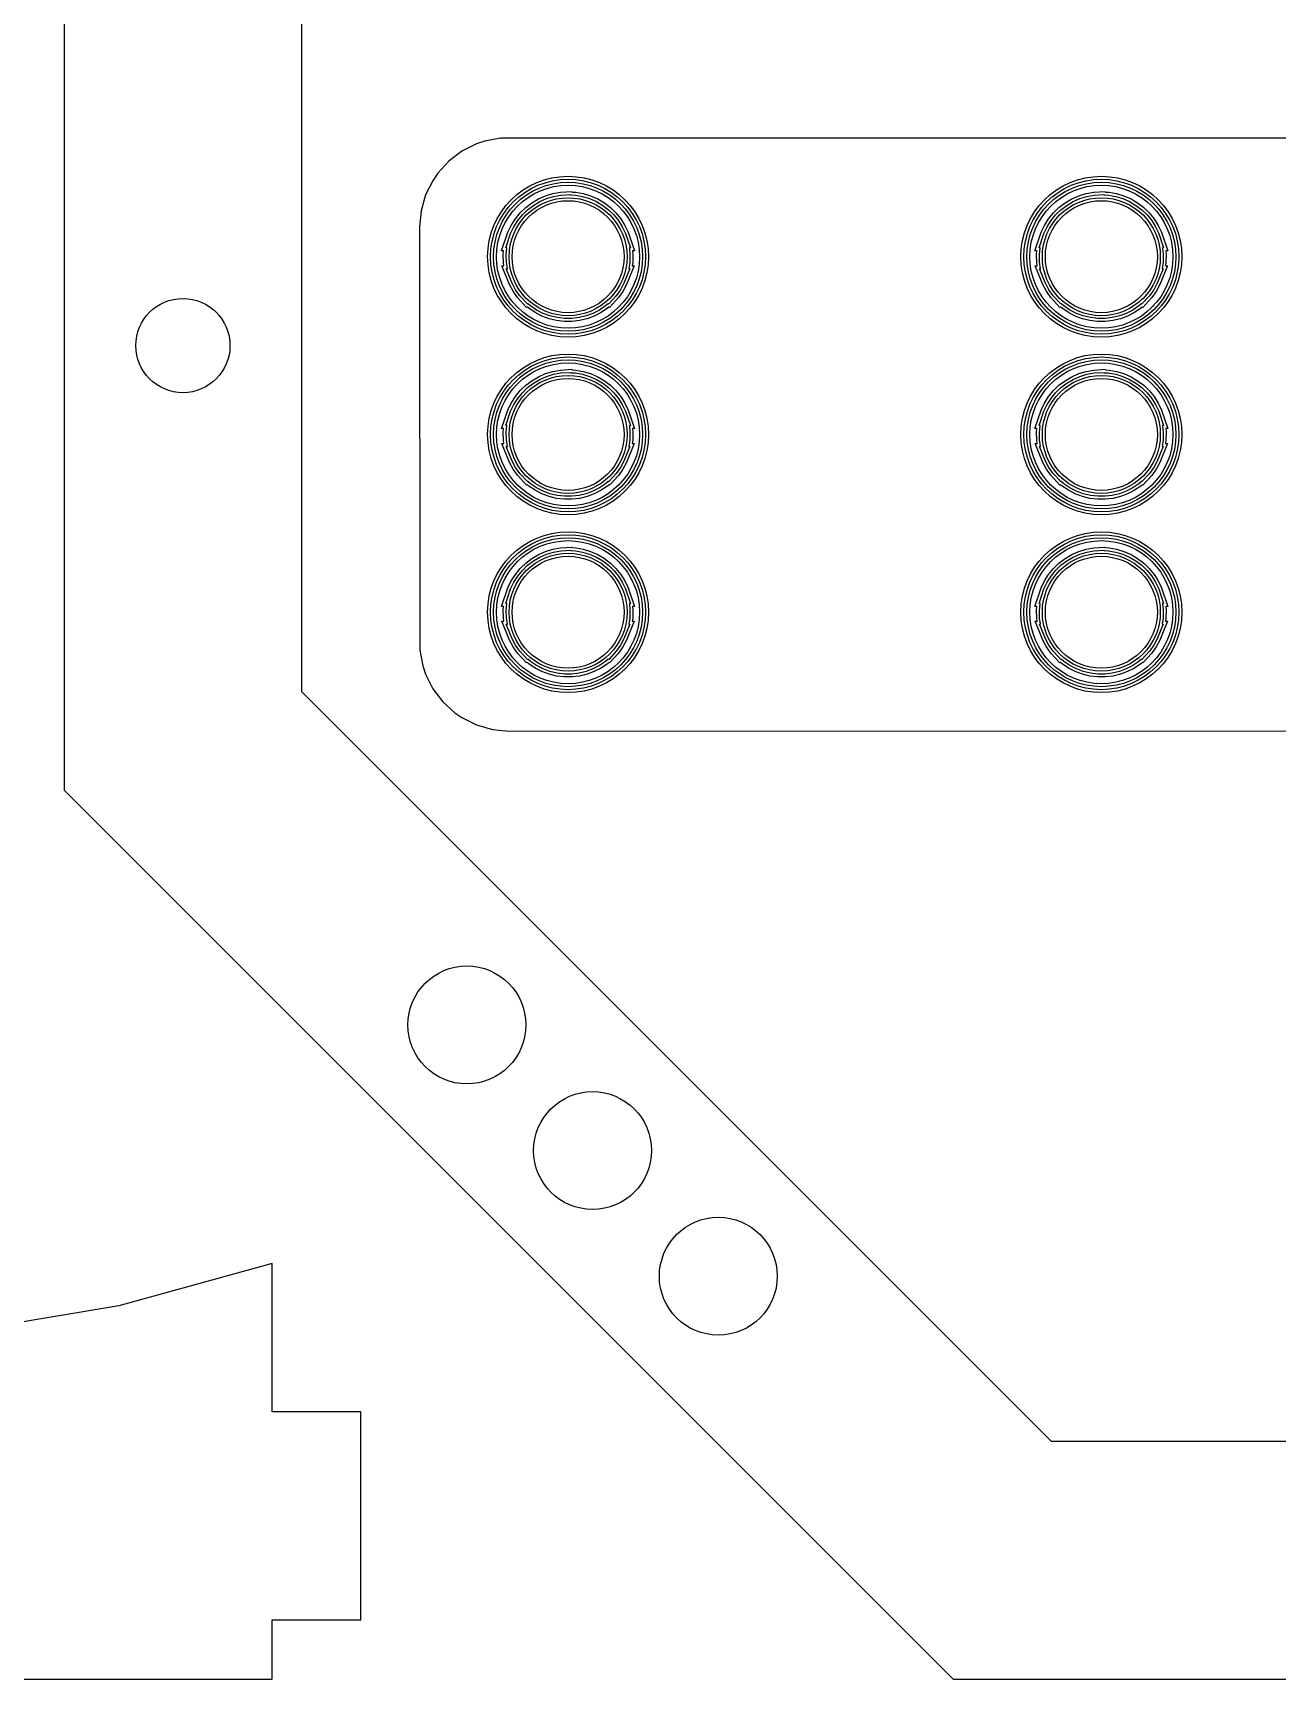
# Model space of a CAD drawing. Header units: millimetres. Extents: x -214 to 214, y -114 to 114.
# Drawn here: x 39.5 to 81.5, y -113.5 to -57.9 of the extents above; entities that cross this region are included whole.
import ezdxf

# ---------------------------------------------------------------- set-up
doc = ezdxf.new("R2010")
doc.units = ezdxf.units.MM
doc.layers.add('1', color=7, linetype='CONTINUOUS')

msp = doc.modelspace()

# ---------------------------------------------------------------- linework, layer by layer
at = {"layer": '1', "color": 0}
for p, q in [((40.562, -53.496), (40.562, -82.5)), ((48.583, -80.182), (48.582, -56.817)), ((54.76, -61.601), (54.486, -61.693)), ((55.295, -61.502), (54.76, -61.601)), ((115.573, -61.49), (55.295, -61.502)), ((53.988, -61.94), (53.545, -62.274)), ((54.486, -61.693), (53.988, -61.94)), ((53.176, -62.677), (53.014, -62.915)), ((53.545, -62.274), (53.176, -62.677)), ((53.014, -62.915), (52.766, -63.412)), ((52.766, -63.412), (52.614, -63.946)), ((52.614, -63.946), (52.563, -64.486)), ((52.563, -64.486), (52.562, -64.487)), ((52.562, -64.487), (52.575, -78.777)), ((52.575, -78.777), (52.674, -79.312)), ((52.674, -79.312), (52.766, -79.586)), ((52.766, -79.586), (53.013, -80.084)), ((73.89, -105.49), (48.583, -80.182)), ((53.013, -80.084), (53.347, -80.527)), ((53.347, -80.527), (53.75, -80.896)), ((53.75, -80.896), (53.988, -81.058)), ((53.988, -81.058), (54.485, -81.306)), ((54.485, -81.306), (55.019, -81.458)), ((55.019, -81.458), (55.572, -81.51)), ((55.572, -81.51), (115.85, -81.497)), ((40.562, -82.5), (40.563, -82.5)), ((40.563, -82.5), (40.563, -83.504)), ((40.563, -83.504), (70.568, -113.51)), ((47.582, -99.486), (42.413, -100.913)), ((47.583, -104.49), (47.582, -99.486)), ((42.413, -100.913), (37.727, -101.694)), ((50.583, -104.49), (47.583, -104.49)), ((50.583, -111.51), (50.583, -104.49)), ((97.255, -105.49), (73.89, -105.49)), ((47.583, -111.51), (50.583, -111.51)), ((47.583, -113.51), (47.583, -111.51)), ((17.562, -113.51), (47.583, -113.51)), ((70.568, -113.51), (100.576, -113.51))]:
    msp.add_line(p, q, dxfattribs=at)
at = {"layer": '1', "color": 1}
for p, q in [((57.059, -63.371), (57.314, -63.325)), ((57.314, -63.325), (57.696, -63.301)), ((57.696, -63.301), (57.713, -63.318)), ((57.713, -63.318), (57.831, -63.325)), ((57.831, -63.325), (58.086, -63.371)), ((75.059, -63.371), (75.314, -63.325)), ((75.314, -63.325), (75.696, -63.301)), ((75.696, -63.301), (75.713, -63.318)), ((75.713, -63.318), (75.831, -63.325)), ((75.831, -63.325), (76.086, -63.371)), ((55.956, -64.021), (56.142, -63.84)), ((56.142, -63.84), (56.348, -63.684)), ((56.207, -63.916), (56.404, -63.767)), ((56.348, -63.684), (56.572, -63.551)), ((56.404, -63.767), (56.618, -63.64)), ((56.572, -63.551), (56.81, -63.446)), ((56.618, -63.64), (56.844, -63.54)), ((56.81, -63.446), (57.059, -63.371)), ((56.844, -63.54), (57.082, -63.468)), ((57.082, -63.468), (57.326, -63.424)), ((57.326, -63.424), (57.657, -63.404)), ((57.657, -63.404), (57.667, -63.415)), ((57.667, -63.415), (57.819, -63.424)), ((57.819, -63.424), (58.063, -63.468)), ((58.063, -63.468), (58.301, -63.54)), ((58.086, -63.371), (58.335, -63.446)), ((58.301, -63.54), (58.527, -63.64)), ((58.335, -63.446), (58.573, -63.551)), ((58.527, -63.64), (58.741, -63.767)), ((58.573, -63.551), (58.797, -63.684)), ((58.741, -63.767), (58.938, -63.916)), ((58.797, -63.684), (59.003, -63.84)), ((59.003, -63.84), (59.189, -64.021)), ((73.956, -64.021), (74.142, -63.84)), ((74.142, -63.84), (74.348, -63.684)), ((74.207, -63.916), (74.404, -63.767)), ((74.348, -63.684), (74.572, -63.551)), ((74.404, -63.767), (74.618, -63.64)), ((74.572, -63.551), (74.81, -63.446)), ((74.618, -63.64), (74.844, -63.54)), ((74.81, -63.446), (75.059, -63.371)), ((74.844, -63.54), (75.082, -63.468)), ((75.082, -63.468), (75.326, -63.424)), ((75.326, -63.424), (75.657, -63.404)), ((75.657, -63.404), (75.667, -63.415)), ((75.667, -63.415), (75.819, -63.424)), ((75.819, -63.424), (76.063, -63.468)), ((76.063, -63.468), (76.301, -63.54)), ((76.086, -63.371), (76.335, -63.446)), ((76.301, -63.54), (76.527, -63.64)), ((76.335, -63.446), (76.573, -63.551)), ((76.527, -63.64), (76.741, -63.767)), ((76.573, -63.551), (76.797, -63.684)), ((76.741, -63.767), (76.938, -63.916)), ((76.797, -63.684), (77.003, -63.84)), ((77.003, -63.84), (77.189, -64.021)), ((55.543, -64.676), (55.655, -64.441)), ((55.655, -64.441), (55.793, -64.223)), ((55.743, -64.489), (55.874, -64.281)), ((55.793, -64.223), (55.956, -64.021)), ((55.874, -64.281), (56.03, -64.089)), ((56.03, -64.089), (56.207, -63.916)), ((58.938, -63.916), (59.115, -64.089)), ((59.115, -64.089), (59.271, -64.281)), ((59.189, -64.021), (59.352, -64.223)), ((59.271, -64.281), (59.402, -64.489)), ((59.352, -64.223), (59.49, -64.441)), ((59.49, -64.441), (59.602, -64.676)), ((73.543, -64.676), (73.655, -64.441)), ((73.655, -64.441), (73.793, -64.223)), ((73.743, -64.489), (73.874, -64.281)), ((73.793, -64.223), (73.956, -64.021)), ((73.874, -64.281), (74.03, -64.089)), ((74.03, -64.089), (74.207, -63.916)), ((76.938, -63.916), (77.115, -64.089)), ((77.115, -64.089), (77.271, -64.281)), ((77.189, -64.021), (77.352, -64.223)), ((77.271, -64.281), (77.402, -64.489)), ((77.352, -64.223), (77.49, -64.441)), ((77.49, -64.441), (77.602, -64.676)), ((55.33, -65.301), (55.543, -64.676)), ((55.47, -65.201), (55.635, -64.713)), ((55.635, -64.713), (55.743, -64.489)), ((59.402, -64.489), (59.51, -64.713)), ((59.51, -64.713), (59.675, -65.201)), ((59.602, -64.676), (59.815, -65.301)), ((73.33, -65.301), (73.543, -64.676)), ((73.47, -65.201), (73.635, -64.713)), ((73.635, -64.713), (73.743, -64.489)), ((77.402, -64.489), (77.51, -64.713)), ((77.51, -64.713), (77.675, -65.201)), ((77.602, -64.676), (77.815, -65.301)), ((55.395, -65.301), (55.33, -65.301)), ((55.383, -65.434), (55.395, -65.301)), ((55.391, -65.694), (55.383, -65.434)), ((55.504, -65.201), (55.47, -65.201)), ((55.483, -65.437), (55.504, -65.201)), ((55.49, -65.685), (55.483, -65.437)), ((59.675, -65.201), (59.641, -65.201)), ((59.641, -65.201), (59.662, -65.438)), ((59.662, -65.438), (59.655, -65.686)), ((59.815, -65.301), (59.75, -65.301)), ((59.75, -65.301), (59.762, -65.435)), ((59.762, -65.435), (59.754, -65.695)), ((73.395, -65.301), (73.33, -65.301)), ((73.383, -65.434), (73.395, -65.301)), ((73.391, -65.694), (73.383, -65.434)), ((73.504, -65.201), (73.47, -65.201)), ((73.483, -65.437), (73.504, -65.201)), ((73.49, -65.685), (73.483, -65.437)), ((77.675, -65.201), (77.641, -65.201)), ((77.641, -65.201), (77.662, -65.438)), ((77.662, -65.438), (77.655, -65.686)), ((77.815, -65.301), (77.75, -65.301)), ((77.75, -65.301), (77.762, -65.435)), ((77.762, -65.435), (77.754, -65.695)), ((55.595, -66.441), (55.337, -65.805)), ((55.337, -65.805), (55.407, -65.805)), ((55.407, -65.805), (55.391, -65.694)), ((55.685, -66.398), (55.485, -65.905)), ((55.485, -65.905), (55.523, -65.905)), ((55.523, -65.905), (55.49, -65.685)), ((59.66, -65.905), (59.46, -66.398)), ((59.808, -65.805), (59.55, -66.441)), ((59.655, -65.686), (59.622, -65.905)), ((59.622, -65.905), (59.66, -65.905)), ((59.754, -65.695), (59.738, -65.805)), ((59.738, -65.805), (59.808, -65.805)), ((73.595, -66.441), (73.337, -65.805)), ((73.337, -65.805), (73.407, -65.805)), ((73.407, -65.805), (73.391, -65.694)), ((73.685, -66.398), (73.485, -65.905)), ((73.485, -65.905), (73.523, -65.905)), ((73.523, -65.905), (73.49, -65.685)), ((77.66, -65.905), (77.46, -66.398)), ((77.808, -65.805), (77.55, -66.441)), ((77.655, -65.686), (77.622, -65.905)), ((77.622, -65.905), (77.66, -65.905)), ((77.754, -65.695), (77.738, -65.805)), ((77.738, -65.805), (77.808, -65.805)), ((55.72, -66.668), (55.595, -66.441)), ((55.804, -66.615), (55.685, -66.398)), ((55.87, -66.879), (55.72, -66.668)), ((55.948, -66.816), (55.804, -66.615)), ((59.339, -66.616), (59.196, -66.817)), ((59.424, -66.669), (59.274, -66.88)), ((59.46, -66.398), (59.339, -66.616)), ((59.55, -66.441), (59.424, -66.669)), ((73.72, -66.668), (73.595, -66.441)), ((73.804, -66.615), (73.685, -66.398)), ((73.87, -66.879), (73.72, -66.668)), ((73.948, -66.816), (73.804, -66.615)), ((77.339, -66.616), (77.196, -66.817)), ((77.424, -66.669), (77.274, -66.88)), ((77.46, -66.398), (77.339, -66.616)), ((77.55, -66.441), (77.424, -66.669)), ((56.173, -67.21), (55.87, -66.879)), ((56.201, -67.092), (55.948, -66.816)), ((56.198, -67.2), (56.173, -67.21)), ((56.245, -67.241), (56.198, -67.2)), ((56.218, -67.085), (56.201, -67.092)), ((56.306, -67.161), (56.218, -67.085)), ((56.509, -67.299), (56.306, -67.161)), ((58.839, -67.161), (58.636, -67.299)), ((58.927, -67.085), (58.839, -67.161)), ((58.947, -67.2), (58.9, -67.241)), ((58.944, -67.092), (58.927, -67.085)), ((59.196, -66.817), (58.944, -67.092)), ((58.972, -67.21), (58.947, -67.2)), ((59.274, -66.88), (58.972, -67.21)), ((74.173, -67.21), (73.87, -66.879)), ((74.201, -67.092), (73.948, -66.816)), ((74.198, -67.2), (74.173, -67.21)), ((74.245, -67.241), (74.198, -67.2)), ((74.218, -67.085), (74.201, -67.092)), ((74.306, -67.161), (74.218, -67.085)), ((74.509, -67.299), (74.306, -67.161)), ((76.839, -67.161), (76.636, -67.299)), ((76.927, -67.085), (76.839, -67.161)), ((76.947, -67.2), (76.9, -67.241)), ((76.944, -67.092), (76.927, -67.085)), ((77.196, -66.817), (76.944, -67.092)), ((76.972, -67.21), (76.947, -67.2)), ((77.274, -66.88), (76.972, -67.21)), ((56.458, -67.385), (56.245, -67.241)), ((56.691, -67.504), (56.458, -67.385)), ((56.731, -67.412), (56.509, -67.299)), ((56.932, -67.594), (56.691, -67.504)), ((56.961, -67.498), (56.731, -67.412)), ((57.185, -67.656), (56.932, -67.594)), ((57.203, -67.557), (56.961, -67.498)), ((57.444, -67.686), (57.185, -67.656)), ((57.449, -67.586), (57.203, -67.557)), ((57.701, -67.686), (57.444, -67.686)), ((57.696, -67.586), (57.449, -67.586)), ((57.942, -67.557), (57.696, -67.586)), ((57.96, -67.656), (57.701, -67.686)), ((58.184, -67.498), (57.942, -67.557)), ((58.213, -67.594), (57.96, -67.656)), ((58.414, -67.412), (58.184, -67.498)), ((58.454, -67.504), (58.213, -67.594)), ((58.636, -67.299), (58.414, -67.412)), ((58.687, -67.385), (58.454, -67.504)), ((58.9, -67.241), (58.687, -67.385)), ((74.458, -67.385), (74.245, -67.241)), ((74.691, -67.504), (74.458, -67.385)), ((74.731, -67.412), (74.509, -67.299)), ((74.932, -67.594), (74.691, -67.504)), ((74.961, -67.498), (74.731, -67.412)), ((75.185, -67.656), (74.932, -67.594)), ((75.203, -67.557), (74.961, -67.498)), ((75.444, -67.686), (75.185, -67.656)), ((75.449, -67.586), (75.203, -67.557)), ((75.701, -67.686), (75.444, -67.686)), ((75.696, -67.586), (75.449, -67.586)), ((75.942, -67.557), (75.696, -67.586)), ((75.96, -67.656), (75.701, -67.686)), ((76.184, -67.498), (75.942, -67.557)), ((76.213, -67.594), (75.96, -67.656)), ((76.414, -67.412), (76.184, -67.498)), ((76.454, -67.504), (76.213, -67.594)), ((76.636, -67.299), (76.414, -67.412)), ((76.687, -67.385), (76.454, -67.504)), ((76.9, -67.241), (76.687, -67.385)), ((56.572, -69.551), (56.81, -69.446)), ((56.81, -69.446), (57.059, -69.371)), ((57.059, -69.371), (57.314, -69.325)), ((57.082, -69.468), (57.326, -69.424)), ((57.314, -69.325), (57.697, -69.301)), ((57.326, -69.424), (57.658, -69.404)), ((57.658, -69.404), (57.669, -69.415)), ((57.669, -69.415), (57.819, -69.424)), ((57.697, -69.301), (57.714, -69.318)), ((57.714, -69.318), (57.831, -69.325)), ((57.819, -69.424), (58.063, -69.468)), ((57.831, -69.325), (58.086, -69.371)), ((58.086, -69.371), (58.335, -69.446)), ((58.335, -69.446), (58.573, -69.551)), ((74.572, -69.551), (74.81, -69.446)), ((74.81, -69.446), (75.059, -69.371)), ((75.059, -69.371), (75.314, -69.325)), ((75.082, -69.468), (75.326, -69.424)), ((75.314, -69.325), (75.696, -69.301)), ((75.326, -69.424), (75.657, -69.404)), ((75.657, -69.404), (75.667, -69.415)), ((75.667, -69.415), (75.819, -69.424)), ((75.696, -69.301), (75.713, -69.318)), ((75.713, -69.318), (75.831, -69.325)), ((75.819, -69.424), (76.063, -69.468)), ((75.831, -69.325), (76.086, -69.371)), ((76.086, -69.371), (76.335, -69.446)), ((76.335, -69.446), (76.573, -69.551)), ((55.956, -70.021), (56.142, -69.84)), ((56.03, -70.089), (56.207, -69.916)), ((56.142, -69.84), (56.348, -69.684)), ((56.207, -69.916), (56.404, -69.767)), ((56.348, -69.684), (56.572, -69.551)), ((56.404, -69.767), (56.618, -69.64)), ((56.618, -69.64), (56.844, -69.54)), ((56.844, -69.54), (57.082, -69.468)), ((58.063, -69.468), (58.301, -69.54)), ((58.301, -69.54), (58.527, -69.64)), ((58.527, -69.64), (58.741, -69.767)), ((58.573, -69.551), (58.797, -69.684)), ((58.741, -69.767), (58.938, -69.916)), ((58.797, -69.684), (59.003, -69.84)), ((58.938, -69.916), (59.115, -70.089)), ((59.003, -69.84), (59.189, -70.021)), ((73.956, -70.021), (74.142, -69.84)), ((74.03, -70.089), (74.207, -69.916)), ((74.142, -69.84), (74.348, -69.684)), ((74.207, -69.916), (74.404, -69.767)), ((74.348, -69.684), (74.572, -69.551)), ((74.404, -69.767), (74.618, -69.64)), ((74.618, -69.64), (74.844, -69.54)), ((74.844, -69.54), (75.082, -69.468)), ((76.063, -69.468), (76.301, -69.54)), ((76.301, -69.54), (76.527, -69.64)), ((76.527, -69.64), (76.741, -69.767)), ((76.573, -69.551), (76.797, -69.684)), ((76.741, -69.767), (76.938, -69.916)), ((76.797, -69.684), (77.003, -69.84)), ((76.938, -69.916), (77.115, -70.089)), ((77.003, -69.84), (77.189, -70.021)), ((55.543, -70.676), (55.655, -70.441)), ((55.635, -70.713), (55.743, -70.489)), ((55.655, -70.441), (55.793, -70.223)), ((55.743, -70.489), (55.874, -70.281)), ((55.793, -70.223), (55.956, -70.021)), ((55.874, -70.281), (56.03, -70.089)), ((59.115, -70.089), (59.271, -70.281)), ((59.189, -70.021), (59.352, -70.223)), ((59.271, -70.281), (59.402, -70.489)), ((59.352, -70.223), (59.49, -70.441)), ((59.402, -70.489), (59.51, -70.713)), ((59.49, -70.441), (59.602, -70.676)), ((73.543, -70.676), (73.655, -70.441)), ((73.635, -70.713), (73.743, -70.489)), ((73.655, -70.441), (73.793, -70.223)), ((73.743, -70.489), (73.874, -70.281)), ((73.793, -70.223), (73.956, -70.021)), ((73.874, -70.281), (74.03, -70.089)), ((77.115, -70.089), (77.271, -70.281)), ((77.189, -70.021), (77.352, -70.223)), ((77.271, -70.281), (77.402, -70.489)), ((77.352, -70.223), (77.49, -70.441)), ((77.402, -70.489), (77.51, -70.713)), ((77.49, -70.441), (77.602, -70.676)), ((55.33, -71.301), (55.543, -70.676)), ((55.47, -71.201), (55.635, -70.713)), ((59.51, -70.713), (59.675, -71.201)), ((59.602, -70.676), (59.815, -71.301)), ((73.33, -71.301), (73.543, -70.676)), ((73.47, -71.201), (73.635, -70.713)), ((77.51, -70.713), (77.675, -71.201)), ((77.602, -70.676), (77.815, -71.301)), ((55.395, -71.301), (55.33, -71.301)), ((55.383, -71.434), (55.395, -71.301)), ((55.391, -71.694), (55.383, -71.434)), ((55.504, -71.201), (55.47, -71.201)), ((55.483, -71.437), (55.504, -71.201)), ((55.49, -71.685), (55.483, -71.437)), ((59.675, -71.201), (59.641, -71.201)), ((59.641, -71.201), (59.662, -71.438)), ((59.662, -71.438), (59.655, -71.686)), ((59.815, -71.301), (59.75, -71.301)), ((59.75, -71.301), (59.762, -71.435)), ((59.762, -71.435), (59.754, -71.695)), ((73.395, -71.301), (73.33, -71.301)), ((73.383, -71.434), (73.395, -71.301)), ((73.391, -71.694), (73.383, -71.434)), ((73.504, -71.201), (73.47, -71.201)), ((73.483, -71.437), (73.504, -71.201)), ((73.49, -71.685), (73.483, -71.437)), ((77.675, -71.201), (77.641, -71.201)), ((77.641, -71.201), (77.662, -71.438)), ((77.662, -71.438), (77.655, -71.686)), ((77.815, -71.301), (77.75, -71.301)), ((77.75, -71.301), (77.762, -71.435)), ((77.762, -71.435), (77.754, -71.695)), ((55.595, -72.441), (55.337, -71.805)), ((55.337, -71.805), (55.407, -71.805)), ((55.407, -71.805), (55.391, -71.694)), ((55.685, -72.398), (55.485, -71.905)), ((55.485, -71.905), (55.523, -71.905)), ((55.523, -71.905), (55.49, -71.685)), ((59.66, -71.905), (59.46, -72.398)), ((59.808, -71.805), (59.55, -72.441)), ((59.655, -71.686), (59.622, -71.905)), ((59.622, -71.905), (59.66, -71.905)), ((59.754, -71.695), (59.738, -71.805)), ((59.738, -71.805), (59.808, -71.805)), ((73.595, -72.441), (73.337, -71.805)), ((73.337, -71.805), (73.407, -71.805)), ((73.407, -71.805), (73.391, -71.694)), ((73.685, -72.398), (73.485, -71.905)), ((73.485, -71.905), (73.523, -71.905)), ((73.523, -71.905), (73.49, -71.685)), ((77.66, -71.905), (77.46, -72.398)), ((77.808, -71.805), (77.55, -72.441)), ((77.655, -71.686), (77.622, -71.905)), ((77.622, -71.905), (77.66, -71.905)), ((77.754, -71.695), (77.738, -71.805)), ((77.738, -71.805), (77.808, -71.805)), ((55.72, -72.668), (55.595, -72.441)), ((55.804, -72.615), (55.685, -72.398)), ((55.87, -72.879), (55.72, -72.668)), ((55.948, -72.816), (55.804, -72.615)), ((59.339, -72.616), (59.196, -72.817)), ((59.424, -72.669), (59.274, -72.88)), ((59.46, -72.398), (59.339, -72.616)), ((59.55, -72.441), (59.424, -72.669)), ((73.72, -72.668), (73.595, -72.441)), ((73.804, -72.615), (73.685, -72.398)), ((73.87, -72.879), (73.72, -72.668)), ((73.948, -72.816), (73.804, -72.615)), ((77.339, -72.616), (77.196, -72.817)), ((77.424, -72.669), (77.274, -72.88)), ((77.46, -72.398), (77.339, -72.616)), ((77.55, -72.441), (77.424, -72.669)), ((56.173, -73.21), (55.87, -72.879)), ((56.201, -73.092), (55.948, -72.816)), ((56.198, -73.2), (56.173, -73.21)), ((56.245, -73.241), (56.198, -73.2)), ((56.218, -73.085), (56.201, -73.092)), ((56.306, -73.161), (56.218, -73.085)), ((56.458, -73.385), (56.245, -73.241)), ((56.509, -73.299), (56.306, -73.161)), ((56.731, -73.412), (56.509, -73.299)), ((58.636, -73.299), (58.414, -73.412)), ((58.839, -73.161), (58.636, -73.299)), ((58.9, -73.241), (58.687, -73.385)), ((58.927, -73.085), (58.839, -73.161)), ((58.947, -73.2), (58.9, -73.241)), ((58.944, -73.092), (58.927, -73.085)), ((59.196, -72.817), (58.944, -73.092)), ((58.972, -73.21), (58.947, -73.2)), ((59.274, -72.88), (58.972, -73.21)), ((74.173, -73.21), (73.87, -72.879)), ((74.201, -73.092), (73.948, -72.816)), ((74.198, -73.2), (74.173, -73.21)), ((74.245, -73.241), (74.198, -73.2)), ((74.218, -73.085), (74.201, -73.092)), ((74.306, -73.161), (74.218, -73.085)), ((74.458, -73.385), (74.245, -73.241)), ((74.509, -73.299), (74.306, -73.161)), ((74.731, -73.412), (74.509, -73.299)), ((76.636, -73.299), (76.414, -73.412)), ((76.839, -73.161), (76.636, -73.299)), ((76.9, -73.241), (76.687, -73.385)), ((76.927, -73.085), (76.839, -73.161)), ((76.947, -73.2), (76.9, -73.241)), ((76.944, -73.092), (76.927, -73.085)), ((77.196, -72.817), (76.944, -73.092)), ((76.972, -73.21), (76.947, -73.2)), ((77.274, -72.88), (76.972, -73.21)), ((56.691, -73.504), (56.458, -73.385)), ((56.932, -73.594), (56.691, -73.504)), ((56.961, -73.498), (56.731, -73.412)), ((57.185, -73.656), (56.932, -73.594)), ((57.203, -73.557), (56.961, -73.498)), ((57.444, -73.686), (57.185, -73.656)), ((57.449, -73.586), (57.203, -73.557)), ((57.701, -73.686), (57.444, -73.686)), ((57.696, -73.586), (57.449, -73.586)), ((57.942, -73.557), (57.696, -73.586)), ((57.96, -73.656), (57.701, -73.686)), ((58.184, -73.498), (57.942, -73.557)), ((58.213, -73.594), (57.96, -73.656)), ((58.414, -73.412), (58.184, -73.498)), ((58.454, -73.504), (58.213, -73.594)), ((58.687, -73.385), (58.454, -73.504)), ((74.691, -73.504), (74.458, -73.385)), ((74.932, -73.594), (74.691, -73.504)), ((74.961, -73.498), (74.731, -73.412)), ((75.185, -73.656), (74.932, -73.594)), ((75.203, -73.557), (74.961, -73.498)), ((75.444, -73.686), (75.185, -73.656)), ((75.449, -73.586), (75.203, -73.557)), ((75.701, -73.686), (75.444, -73.686)), ((75.696, -73.586), (75.449, -73.586)), ((75.942, -73.557), (75.696, -73.586)), ((75.96, -73.656), (75.701, -73.686)), ((76.184, -73.498), (75.942, -73.557)), ((76.213, -73.594), (75.96, -73.656)), ((76.414, -73.412), (76.184, -73.498)), ((76.454, -73.504), (76.213, -73.594)), ((76.687, -73.385), (76.454, -73.504)), ((56.348, -75.684), (56.572, -75.551)), ((56.572, -75.551), (56.81, -75.446)), ((56.618, -75.64), (56.844, -75.54)), ((56.81, -75.446), (57.059, -75.371)), ((56.844, -75.54), (57.082, -75.468)), ((57.059, -75.371), (57.314, -75.325)), ((57.082, -75.468), (57.326, -75.424)), ((57.314, -75.325), (57.697, -75.301)), ((57.326, -75.424), (57.658, -75.404)), ((57.658, -75.404), (57.669, -75.415)), ((57.669, -75.415), (57.819, -75.424)), ((57.697, -75.301), (57.714, -75.318)), ((57.714, -75.318), (57.831, -75.325)), ((57.819, -75.424), (58.063, -75.468)), ((57.831, -75.325), (58.086, -75.371)), ((58.063, -75.468), (58.301, -75.54)), ((58.086, -75.371), (58.335, -75.446)), ((58.301, -75.54), (58.527, -75.64)), ((58.335, -75.446), (58.573, -75.551)), ((58.573, -75.551), (58.797, -75.684)), ((74.348, -75.684), (74.572, -75.551)), ((74.572, -75.551), (74.81, -75.446)), ((74.618, -75.64), (74.844, -75.54)), ((74.81, -75.446), (75.059, -75.371)), ((74.844, -75.54), (75.082, -75.468)), ((75.059, -75.371), (75.314, -75.325)), ((75.082, -75.468), (75.326, -75.424)), ((75.314, -75.325), (75.696, -75.301)), ((75.326, -75.424), (75.657, -75.404)), ((75.657, -75.404), (75.667, -75.415)), ((75.667, -75.415), (75.819, -75.424)), ((75.696, -75.301), (75.713, -75.318)), ((75.713, -75.318), (75.831, -75.325)), ((75.819, -75.424), (76.063, -75.468)), ((75.831, -75.325), (76.086, -75.371)), ((76.063, -75.468), (76.301, -75.54)), ((76.086, -75.371), (76.335, -75.446)), ((76.301, -75.54), (76.527, -75.64)), ((76.335, -75.446), (76.573, -75.551)), ((76.573, -75.551), (76.797, -75.684)), ((55.793, -76.223), (55.956, -76.021)), ((55.874, -76.281), (56.03, -76.089)), ((55.956, -76.021), (56.142, -75.84)), ((56.03, -76.089), (56.207, -75.916)), ((56.142, -75.84), (56.348, -75.684)), ((56.207, -75.916), (56.404, -75.767)), ((56.404, -75.767), (56.618, -75.64)), ((58.527, -75.64), (58.741, -75.767)), ((58.741, -75.767), (58.938, -75.916)), ((58.797, -75.684), (59.003, -75.84)), ((58.938, -75.916), (59.115, -76.089)), ((59.003, -75.84), (59.189, -76.021)), ((59.115, -76.089), (59.271, -76.281)), ((59.189, -76.021), (59.352, -76.223)), ((73.793, -76.223), (73.956, -76.021)), ((73.874, -76.281), (74.03, -76.089)), ((73.956, -76.021), (74.142, -75.84)), ((74.03, -76.089), (74.207, -75.916)), ((74.142, -75.84), (74.348, -75.684)), ((74.207, -75.916), (74.404, -75.767)), ((74.404, -75.767), (74.618, -75.64)), ((76.527, -75.64), (76.741, -75.767)), ((76.741, -75.767), (76.938, -75.916)), ((76.797, -75.684), (77.003, -75.84)), ((76.938, -75.916), (77.115, -76.089)), ((77.003, -75.84), (77.189, -76.021)), ((77.115, -76.089), (77.271, -76.281)), ((77.189, -76.021), (77.352, -76.223)), ((55.33, -77.301), (55.543, -76.676)), ((55.543, -76.676), (55.655, -76.441)), ((55.635, -76.713), (55.743, -76.489)), ((55.655, -76.441), (55.793, -76.223)), ((55.743, -76.489), (55.874, -76.281)), ((59.271, -76.281), (59.402, -76.489)), ((59.352, -76.223), (59.49, -76.441)), ((59.402, -76.489), (59.51, -76.713)), ((59.49, -76.441), (59.602, -76.676)), ((59.602, -76.676), (59.815, -77.301)), ((73.33, -77.301), (73.543, -76.676)), ((73.543, -76.676), (73.655, -76.441)), ((73.635, -76.713), (73.743, -76.489)), ((73.655, -76.441), (73.793, -76.223)), ((73.743, -76.489), (73.874, -76.281)), ((77.271, -76.281), (77.402, -76.489)), ((77.352, -76.223), (77.49, -76.441)), ((77.402, -76.489), (77.51, -76.713)), ((77.49, -76.441), (77.602, -76.676)), ((77.602, -76.676), (77.815, -77.301)), ((55.47, -77.201), (55.635, -76.713)), ((55.504, -77.201), (55.47, -77.201)), ((55.483, -77.437), (55.504, -77.201)), ((59.51, -76.713), (59.675, -77.201)), ((59.675, -77.201), (59.641, -77.201)), ((59.641, -77.201), (59.662, -77.438)), ((73.47, -77.201), (73.635, -76.713)), ((73.504, -77.201), (73.47, -77.201)), ((73.483, -77.437), (73.504, -77.201)), ((77.51, -76.713), (77.675, -77.201)), ((77.675, -77.201), (77.641, -77.201)), ((77.641, -77.201), (77.662, -77.438)), ((55.395, -77.301), (55.33, -77.301)), ((55.383, -77.434), (55.395, -77.301)), ((55.391, -77.694), (55.383, -77.434)), ((55.407, -77.805), (55.391, -77.694)), ((55.49, -77.685), (55.483, -77.437)), ((55.523, -77.905), (55.49, -77.685)), ((59.655, -77.686), (59.622, -77.905)), ((59.662, -77.438), (59.655, -77.686)), ((59.754, -77.695), (59.738, -77.805)), ((59.815, -77.301), (59.75, -77.301)), ((59.75, -77.301), (59.762, -77.435)), ((59.762, -77.435), (59.754, -77.695)), ((73.395, -77.301), (73.33, -77.301)), ((73.383, -77.434), (73.395, -77.301)), ((73.391, -77.694), (73.383, -77.434)), ((73.407, -77.805), (73.391, -77.694)), ((73.49, -77.685), (73.483, -77.437)), ((73.523, -77.905), (73.49, -77.685)), ((77.655, -77.686), (77.622, -77.905)), ((77.662, -77.438), (77.655, -77.686)), ((77.754, -77.695), (77.738, -77.805)), ((77.815, -77.301), (77.75, -77.301)), ((77.75, -77.301), (77.762, -77.435)), ((77.762, -77.435), (77.754, -77.695)), ((55.595, -78.441), (55.337, -77.805)), ((55.337, -77.805), (55.407, -77.805)), ((55.685, -78.398), (55.485, -77.905)), ((55.485, -77.905), (55.523, -77.905)), ((59.66, -77.905), (59.46, -78.398)), ((59.808, -77.805), (59.55, -78.441)), ((59.622, -77.905), (59.66, -77.905)), ((59.738, -77.805), (59.808, -77.805)), ((73.595, -78.441), (73.337, -77.805)), ((73.337, -77.805), (73.407, -77.805)), ((73.685, -78.398), (73.485, -77.905)), ((73.485, -77.905), (73.523, -77.905)), ((77.66, -77.905), (77.46, -78.398)), ((77.808, -77.805), (77.55, -78.441)), ((77.622, -77.905), (77.66, -77.905)), ((77.738, -77.805), (77.808, -77.805)), ((55.72, -78.668), (55.595, -78.441)), ((55.804, -78.615), (55.685, -78.398)), ((55.87, -78.879), (55.72, -78.668)), ((55.948, -78.816), (55.804, -78.615)), ((56.173, -79.21), (55.87, -78.879)), ((56.201, -79.092), (55.948, -78.816)), ((59.196, -78.817), (58.944, -79.092)), ((59.274, -78.88), (58.972, -79.21)), ((59.339, -78.616), (59.196, -78.817)), ((59.424, -78.669), (59.274, -78.88)), ((59.46, -78.398), (59.339, -78.616)), ((59.55, -78.441), (59.424, -78.669)), ((73.72, -78.668), (73.595, -78.441)), ((73.804, -78.615), (73.685, -78.398)), ((73.87, -78.879), (73.72, -78.668)), ((73.948, -78.816), (73.804, -78.615)), ((74.173, -79.21), (73.87, -78.879)), ((74.201, -79.092), (73.948, -78.816)), ((77.196, -78.817), (76.944, -79.092)), ((77.274, -78.88), (76.972, -79.21)), ((77.339, -78.616), (77.196, -78.817)), ((77.424, -78.669), (77.274, -78.88)), ((77.46, -78.398), (77.339, -78.616)), ((77.55, -78.441), (77.424, -78.669)), ((56.198, -79.2), (56.173, -79.21)), ((56.245, -79.241), (56.198, -79.2)), ((56.218, -79.085), (56.201, -79.092)), ((56.306, -79.161), (56.218, -79.085)), ((56.458, -79.385), (56.245, -79.241)), ((56.509, -79.299), (56.306, -79.161)), ((56.691, -79.504), (56.458, -79.385)), ((56.731, -79.412), (56.509, -79.299)), ((56.961, -79.498), (56.731, -79.412)), ((58.414, -79.412), (58.184, -79.498)), ((58.636, -79.299), (58.414, -79.412)), ((58.687, -79.385), (58.454, -79.504)), ((58.839, -79.161), (58.636, -79.299)), ((58.9, -79.241), (58.687, -79.385)), ((58.927, -79.085), (58.839, -79.161)), ((58.947, -79.2), (58.9, -79.241)), ((58.944, -79.092), (58.927, -79.085)), ((58.972, -79.21), (58.947, -79.2)), ((74.198, -79.2), (74.173, -79.21)), ((74.245, -79.241), (74.198, -79.2)), ((74.218, -79.085), (74.201, -79.092)), ((74.306, -79.161), (74.218, -79.085)), ((74.458, -79.385), (74.245, -79.241)), ((74.509, -79.299), (74.306, -79.161)), ((74.691, -79.504), (74.458, -79.385)), ((74.731, -79.412), (74.509, -79.299)), ((74.961, -79.498), (74.731, -79.412)), ((76.414, -79.412), (76.184, -79.498)), ((76.636, -79.299), (76.414, -79.412)), ((76.687, -79.385), (76.454, -79.504)), ((76.839, -79.161), (76.636, -79.299)), ((76.9, -79.241), (76.687, -79.385)), ((76.927, -79.085), (76.839, -79.161)), ((76.947, -79.2), (76.9, -79.241)), ((76.944, -79.092), (76.927, -79.085)), ((76.972, -79.21), (76.947, -79.2)), ((56.932, -79.594), (56.691, -79.504)), ((57.185, -79.656), (56.932, -79.594)), ((57.203, -79.557), (56.961, -79.498)), ((57.444, -79.686), (57.185, -79.656)), ((57.449, -79.586), (57.203, -79.557)), ((57.701, -79.686), (57.444, -79.686)), ((57.696, -79.586), (57.449, -79.586)), ((57.942, -79.557), (57.696, -79.586)), ((57.96, -79.656), (57.701, -79.686)), ((58.184, -79.498), (57.942, -79.557)), ((58.213, -79.594), (57.96, -79.656)), ((58.454, -79.504), (58.213, -79.594)), ((74.932, -79.594), (74.691, -79.504)), ((75.185, -79.656), (74.932, -79.594)), ((75.203, -79.557), (74.961, -79.498)), ((75.444, -79.686), (75.185, -79.656)), ((75.449, -79.586), (75.203, -79.557)), ((75.701, -79.686), (75.444, -79.686)), ((75.696, -79.586), (75.449, -79.586)), ((75.942, -79.557), (75.696, -79.586)), ((75.96, -79.656), (75.701, -79.686)), ((76.184, -79.498), (75.942, -79.557)), ((76.213, -79.594), (75.96, -79.656)), ((76.454, -79.504), (76.213, -79.594))]:
    msp.add_line(p, q, dxfattribs=at)
for centre, radius in [((57.572, -65.499), 2.715), ((75.572, -65.499), 2.715), ((57.572, -65.499), 2.615), ((57.572, -65.499), 2.515), ((57.572, -65.499), 2.415), ((75.572, -65.499), 2.615), ((75.572, -65.499), 2.515), ((75.572, -65.499), 2.415), ((57.572, -65.499), 1.991), ((57.572, -65.499), 1.89), ((75.572, -65.499), 1.991), ((75.572, -65.499), 1.89), ((57.572, -71.499), 2.715), ((57.572, -71.499), 2.615), ((75.572, -71.499), 2.715), ((75.572, -71.499), 2.615), ((57.572, -71.499), 2.515), ((57.572, -71.499), 2.415), ((75.572, -71.499), 2.515), ((75.572, -71.499), 2.415), ((57.572, -71.499), 1.991), ((57.572, -71.499), 1.89), ((75.572, -71.499), 1.991), ((75.572, -71.499), 1.89), ((57.572, -77.499), 2.715), ((57.572, -77.499), 2.615), ((57.572, -77.499), 2.515), ((75.572, -77.499), 2.715), ((75.572, -77.499), 2.615), ((75.572, -77.499), 2.515), ((57.572, -77.499), 2.415), ((57.572, -77.499), 1.991), ((75.572, -77.499), 2.415), ((75.572, -77.499), 1.991), ((57.572, -77.499), 1.89), ((75.572, -77.499), 1.89)]:
    msp.add_circle(centre, radius, dxfattribs=at)
at = {"layer": '1', "color": 0}
for centre, radius in [((57.572, -65.499), 1.89), ((75.572, -65.499), 1.89), ((44.572, -68.499), 1.59), ((57.572, -71.499), 1.89), ((75.572, -71.499), 1.89), ((57.572, -77.499), 1.89), ((75.572, -77.499), 1.89), ((54.157, -91.43), 1.99), ((58.399, -95.67), 1.989), ((62.644, -99.912), 1.99)]:
    msp.add_circle(centre, radius, dxfattribs=at)

doc.saveas('drawing.dxf')
